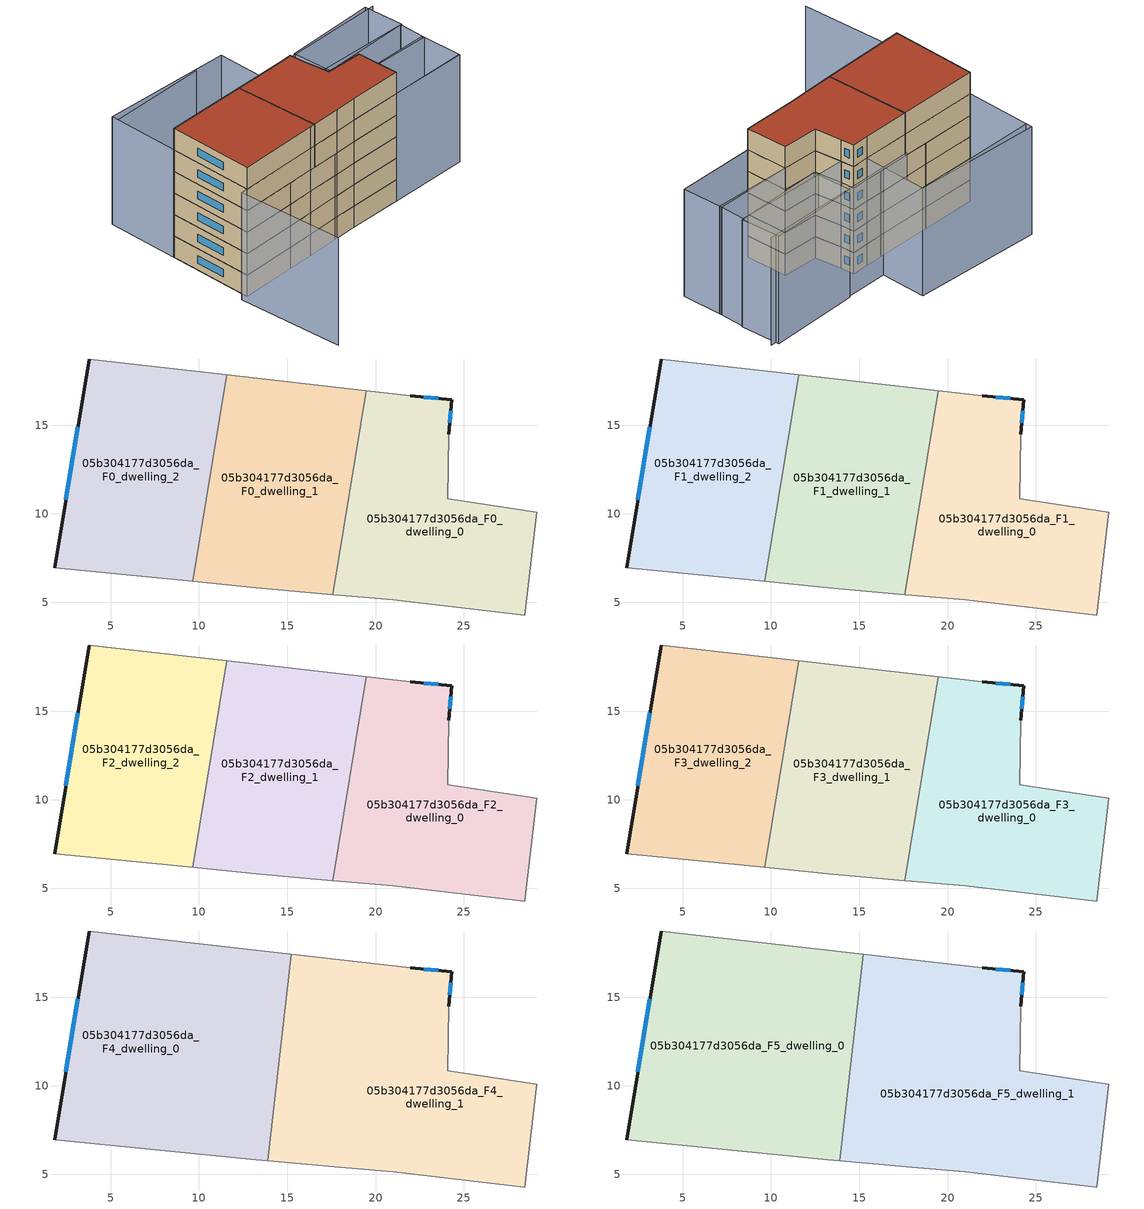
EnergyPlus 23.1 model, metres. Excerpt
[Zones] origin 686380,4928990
05b304177d3056da_F0_dwelling_0
 floor ground (EU_floor_Construction): 28.44,4.27 29.14,10.09 24.08,10.85 24.15,14.51 24.31,16.46 21.96,16.68 19.48,16.96 17.57,5.43 17.97,5.39 20.99,5.14 z0
 wall outside (EU_wall_Construction): 21.96,16.68 24.31,16.46 24.15,14.51 z0:3
 wall adiabatic (EU_wall_Construction): 19.48,16.96 21.96,16.68 / 24.15,14.51 24.08,10.85 29.14,10.09 28.44,4.27 20.99,5.14 17.97,5.39 17.57,5.43 z0:3
 wall to 05b304177d3056da_F0_dwelling_1 (EU_wall_Construction): 17.57,5.43 19.48,16.96 z0:3
 window (EU_Window_Construction): 22.72,16.61 23.54,16.53 / 24.26,15.83 24.2,15.15 z0.98:2.02
05b304177d3056da_F0_dwelling_1
 floor ground (EU_floor_Construction): 17.57,5.43 19.48,16.96 11.59,17.87 9.66,6.17 13.23,5.82 z0
 wall adiabatic (EU_wall_Construction): 17.57,5.43 13.23,5.82 9.66,6.17 / 11.59,17.87 19.48,16.96 z0:3
 wall to 05b304177d3056da_F0_dwelling_2 (EU_wall_Construction): 9.66,6.17 11.59,17.87 z0:3
05b304177d3056da_F0_dwelling_2
 floor ground (EU_floor_Construction): 9.66,6.17 11.59,17.87 3.79,18.76 1.83,6.95 z0
 wall outside (EU_wall_Construction): 1.83,6.95 3.79,18.76 z0:3
 wall adiabatic (EU_wall_Construction): 9.66,6.17 1.83,6.95 / 3.79,18.76 11.59,17.87 z0:3
 window (EU_Window_Construction): 2.47,10.79 3.15,14.92 z0.98:2.02
05b304177d3056da_F1_dwelling_0
 floor to 05b304177d3056da_F0_dwelling_0 (EU_floor_Construction): 28.44,4.27 29.14,10.09 24.08,10.85 24.15,14.51 24.31,16.46 21.96,16.68 19.48,16.96 17.57,5.43 17.97,5.39 20.99,5.14 z3
 wall outside (EU_wall_Construction): 21.96,16.68 24.31,16.46 24.15,14.51 z3:6
 wall adiabatic (EU_wall_Construction): 19.48,16.96 21.96,16.68 / 24.15,14.51 24.08,10.85 29.14,10.09 28.44,4.27 20.99,5.14 17.97,5.39 17.57,5.43 z3:6
 wall to 05b304177d3056da_F1_dwelling_1 (EU_wall_Construction): 17.57,5.43 19.48,16.96 z3:6
 window (EU_Window_Construction): 22.72,16.61 23.54,16.53 / 24.26,15.83 24.2,15.15 z3.98:5.02
05b304177d3056da_F1_dwelling_1
 floor to 05b304177d3056da_F0_dwelling_1 (EU_floor_Construction): 17.57,5.43 19.48,16.96 11.59,17.87 9.66,6.17 13.23,5.82 z3
 wall adiabatic (EU_wall_Construction): 17.57,5.43 13.23,5.82 9.66,6.17 / 11.59,17.87 19.48,16.96 z3:6
 wall to 05b304177d3056da_F1_dwelling_2 (EU_wall_Construction): 9.66,6.17 11.59,17.87 z3:6
05b304177d3056da_F1_dwelling_2
 floor to 05b304177d3056da_F0_dwelling_2 (EU_floor_Construction): 9.66,6.17 11.59,17.87 3.79,18.76 1.83,6.95 z3
 wall outside (EU_wall_Construction): 1.83,6.95 3.79,18.76 z3:6
 wall adiabatic (EU_wall_Construction): 9.66,6.17 1.83,6.95 / 3.79,18.76 11.59,17.87 z3:6
 window (EU_Window_Construction): 2.47,10.79 3.15,14.92 z3.98:5.02
05b304177d3056da_F2_dwelling_0
 floor to 05b304177d3056da_F1_dwelling_0 (EU_floor_Construction): 28.44,4.27 29.14,10.09 24.08,10.85 24.15,14.51 24.31,16.46 21.96,16.68 19.48,16.96 17.57,5.43 17.97,5.39 20.99,5.14 z6
 wall outside (EU_wall_Construction): 21.96,16.68 24.31,16.46 24.15,14.51 z6:9
 wall adiabatic (EU_wall_Construction): 19.48,16.96 21.96,16.68 / 24.15,14.51 24.08,10.85 29.14,10.09 28.44,4.27 20.99,5.14 17.97,5.39 17.57,5.43 z6:9
 wall to 05b304177d3056da_F2_dwelling_1 (EU_wall_Construction): 17.57,5.43 19.48,16.96 z6:9
 window (EU_Window_Construction): 22.72,16.61 23.54,16.53 / 24.26,15.83 24.2,15.15 z6.98:8.02
05b304177d3056da_F2_dwelling_1
 floor to 05b304177d3056da_F1_dwelling_1 (EU_floor_Construction): 17.57,5.43 19.48,16.96 11.59,17.87 9.66,6.17 13.23,5.82 z6
 wall adiabatic (EU_wall_Construction): 17.57,5.43 13.23,5.82 9.66,6.17 / 11.59,17.87 19.48,16.96 z6:9
 wall to 05b304177d3056da_F2_dwelling_2 (EU_wall_Construction): 9.66,6.17 11.59,17.87 z6:9
05b304177d3056da_F2_dwelling_2
 floor to 05b304177d3056da_F1_dwelling_2 (EU_floor_Construction): 9.66,6.17 11.59,17.87 3.79,18.76 1.83,6.95 z6
 wall outside (EU_wall_Construction): 1.83,6.95 3.79,18.76 z6:9
 wall adiabatic (EU_wall_Construction): 9.66,6.17 1.83,6.95 / 3.79,18.76 11.59,17.87 z6:9
 window (EU_Window_Construction): 2.47,10.79 3.15,14.92 z6.98:8.02
05b304177d3056da_F3_dwelling_0
 floor to 05b304177d3056da_F2_dwelling_0 (EU_floor_Construction): 28.44,4.27 29.14,10.09 24.08,10.85 24.15,14.51 24.31,16.46 21.96,16.68 19.48,16.96 17.57,5.43 17.97,5.39 20.99,5.14 z9
 wall outside (EU_wall_Construction): 21.96,16.68 24.31,16.46 24.15,14.51 z9:12
 wall adiabatic (EU_wall_Construction): 19.48,16.96 21.96,16.68 / 24.15,14.51 24.08,10.85 29.14,10.09 28.44,4.27 20.99,5.14 17.97,5.39 17.57,5.43 z9:12
 wall to 05b304177d3056da_F3_dwelling_1 (EU_wall_Construction): 17.57,5.43 19.48,16.96 z9:12
 window (EU_Window_Construction): 22.72,16.61 23.54,16.53 / 24.26,15.83 24.2,15.15 z9.98:11.02
05b304177d3056da_F3_dwelling_1
 floor to 05b304177d3056da_F2_dwelling_1 (EU_floor_Construction): 17.57,5.43 19.48,16.96 11.59,17.87 9.66,6.17 13.23,5.82 z9
 wall adiabatic (EU_wall_Construction): 17.57,5.43 13.23,5.82 9.66,6.17 / 11.59,17.87 19.48,16.96 z9:12
 wall to 05b304177d3056da_F3_dwelling_2 (EU_wall_Construction): 9.66,6.17 11.59,17.87 z9:12
05b304177d3056da_F3_dwelling_2
 floor to 05b304177d3056da_F2_dwelling_2 (EU_floor_Construction): 9.66,6.17 11.59,17.87 3.79,18.76 1.83,6.95 z9
 wall outside (EU_wall_Construction): 1.83,6.95 3.79,18.76 z9:12
 wall adiabatic (EU_wall_Construction): 9.66,6.17 1.83,6.95 / 3.79,18.76 11.59,17.87 z9:12
 window (EU_Window_Construction): 2.47,10.79 3.15,14.92 z9.98:11.02
05b304177d3056da_F4_dwelling_0
 floor to 05b304177d3056da_F3_dwelling_1 (EU_floor_Construction): 13.91,5.76 15.22,17.45 11.59,17.87 9.66,6.18 13.23,5.82 z12
 floor to 05b304177d3056da_F3_dwelling_2 (EU_floor_Construction): 9.66,6.18 11.59,17.87 3.79,18.76 1.83,6.95 z12
 wall outside (EU_wall_Construction): 1.83,6.95 3.79,18.76 z12:15
 wall adiabatic (EU_wall_Construction): 3.79,18.76 15.22,17.45 / 13.91,5.76 13.23,5.82 1.83,6.95 z12:15
 wall to 05b304177d3056da_F4_dwelling_1 (EU_wall_Construction): 15.22,17.45 13.91,5.76 z12:15
 window (EU_Window_Construction): 2.47,10.79 3.15,14.92 z12.98:14.02
05b304177d3056da_F4_dwelling_1
 floor to 05b304177d3056da_F3_dwelling_0 (EU_floor_Construction): 28.44,4.27 29.14,10.09 24.08,10.85 24.15,14.51 24.31,16.46 21.96,16.68 19.48,16.96 17.57,5.43 17.97,5.39 20.99,5.14 z12
 floor to 05b304177d3056da_F3_dwelling_1 (EU_floor_Construction): 17.57,5.43 19.48,16.96 15.22,17.45 13.91,5.76 z12
 wall outside (EU_wall_Construction): 21.96,16.68 24.31,16.46 24.15,14.51 z12:15
 wall adiabatic (EU_wall_Construction): 15.22,17.45 21.96,16.68 / 24.15,14.51 24.08,10.85 29.14,10.09 28.44,4.27 20.99,5.14 17.97,5.39 13.91,5.76 z12:15
 window (EU_Window_Construction): 22.72,16.61 23.54,16.53 / 24.26,15.83 24.2,15.15 z12.98:14.02
05b304177d3056da_F5_dwelling_0
 floor to 05b304177d3056da_F4_dwelling_0 (EU_floor_Construction): 13.91,5.76 15.22,17.45 3.79,18.76 1.83,6.95 13.23,5.82 z15
 wall outside (EU_wall_Construction): 1.83,6.95 3.79,18.76 z15:18
 wall adiabatic (EU_wall_Construction): 3.79,18.76 15.22,17.45 / 13.91,5.76 13.23,5.82 1.83,6.95 z15:18
 wall to 05b304177d3056da_F5_dwelling_1 (EU_wall_Construction): 15.22,17.45 13.91,5.76 z15:18
 window (EU_Window_Construction): 2.47,10.79 3.15,14.92 z15.98:17.02
 roof outside (EU_roof_Construction): 15.22,17.45 13.91,5.76 13.23,5.82 1.83,6.95 3.79,18.76 z18
05b304177d3056da_F5_dwelling_1
 floor to 05b304177d3056da_F4_dwelling_1 (EU_floor_Construction): 28.44,4.27 29.14,10.09 24.08,10.85 24.15,14.51 24.31,16.46 21.96,16.68 15.22,17.45 13.91,5.76 17.97,5.39 20.99,5.14 z15
 wall outside (EU_wall_Construction): 21.96,16.68 24.31,16.46 24.15,14.51 z15:18
 wall adiabatic (EU_wall_Construction): 15.22,17.45 21.96,16.68 / 24.15,14.51 24.08,10.85 29.14,10.09 28.44,4.27 20.99,5.14 17.97,5.39 13.91,5.76 z15:18
 window (EU_Window_Construction): 22.72,16.61 23.54,16.53 / 24.26,15.83 24.2,15.15 z15.98:17.02
 roof outside (EU_roof_Construction): 24.31,16.46 24.15,14.51 24.08,10.85 29.14,10.09 28.44,4.27 20.99,5.14 17.97,5.39 13.91,5.76 15.22,17.45 21.96,16.68 z18
shading: -0.49,-7.67 0.91,7.05 / 0.91,7.05 20.99,5.14 / 20.99,5.14 39.37,3 / 42.13,17.18 18.33,19.83 / 19.04,26.23 5.33,27.76 / 28.44,4.27 29.14,10.09 / 29.14,10.09 40.19,8.76 / 40.19,8.76 39.49,2.94 / 39.49,2.94 28.44,4.27 / 24.17,14.64 40.7,12.21 / 40.7,12.21 40.15,8.44 / 40.15,8.44 23.61,10.87 / 23.61,10.87 24.17,14.64 / 28.54,18.9 41.42,17.73 / 41.42,17.73 40.92,12.2 / 40.92,12.2 28.04,13.37 / 28.04,13.37 28.54,18.9 / 3.79,18.76 5.43,28.67 / 5.43,28.67 23.45,25.69 / 23.45,25.69 21.81,15.78 / 21.81,15.78 3.79,18.76 z0:15
[Building]
EU S2 Campaign: North Axis=0; Terrain=City; Solar Distribution=FullExterior
[Site:Location]
Bologna: Latitude=44.5; Longitude=11.25; Time Zone=1; Elevation=37
[SizingPeriod:WeatherFileDays]
AnnualSizingPeriod: Begin Month=1; Begin Day of Month=1; End Month=12; End Day of Month=31; Day of Week for Start Day=Monday; Use Weather File Daylight Saving Period=No; Use Weather File Rain and Snow Indicators=No
[MATERIAL]
EU_InternalMass_Material: Roughness=MediumRough; Thickness=0.1; Conductivity=1; Density=1800; Specific Heat=900; Thermal Absorptance=0.9; Solar Absorptance=0.7; Visible Absorptance=0.7
[MATERIAL:NOMASS] Roughness=MediumRough; Thermal Absorptance=0.9; Solar Absorptance=0.7; Visible Absorptance=0.7
Name | Thermal Resistance
EU_wall_NoMass | 0.905828
EU_roof_NoMass | 0.37593
EU_floor_NoMass | 0.67114
[WINDOWMATERIAL:SIMPLEGLAZINGSYSTEM]
EU_Window_SimpleGlazing: UFactor=4.52486; Solar Heat Gain Coefficient=0.85; Visible Transmittance=0.85
[CONSTRUCTION]
EU_wall_Construction: EU_wall_NoMass
EU_roof_Construction: EU_roof_NoMass
EU_floor_Construction: EU_floor_NoMass
EU_InternalMass_Construction: EU_InternalMass_Material
EU_Window_Construction: EU_Window_SimpleGlazing
[ZONE] Type=1; Multiplier=1; Ceiling Height=autocalculate; Floor Area=autocalculate; Part of Total Floor Area=Yes
Name | Volume
05b304177d3056da_F0_dwelling_0; 05b304177d3056da_F0_dwelling_1; 05b304177d3056da_F1_dwelling_1; 05b304177d3056da_F2_dwelling_1; 05b304177d3056da_F3_dwelling_1 | 280.375
05b304177d3056da_F1_dwelling_0; 05b304177d3056da_F2_dwelling_0; 05b304177d3056da_F3_dwelling_0 | 280.374
05b304177d3056da_F4_dwelling_0 | 420.572
05b304177d3056da_F5_dwelling_0 | 420.575
05b304177d3056da_F4_dwelling_1 | 420.552
05b304177d3056da_F5_dwelling_1 | 420.564
05b304177d3056da_F0_dwelling_2; 05b304177d3056da_F1_dwelling_2; 05b304177d3056da_F2_dwelling_2; 05b304177d3056da_F3_dwelling_2 | 280.382
[INTERNALMASS] Construction=EU_InternalMass_Construction
Name | Zone or ZoneList | Surface Area
05b304177d3056da_F0_dwelling_0_EU_InternalMass | 05b304177d3056da_F0_dwelling_0 | 93.4581
05b304177d3056da_F0_dwelling_1_EU_InternalMass | 05b304177d3056da_F0_dwelling_1 | 93.4579
05b304177d3056da_F0_dwelling_2_EU_InternalMass | 05b304177d3056da_F0_dwelling_2 | 93.4606
05b304177d3056da_F1_dwelling_0_EU_InternalMass | 05b304177d3056da_F1_dwelling_0 | 93.4581
05b304177d3056da_F1_dwelling_1_EU_InternalMass | 05b304177d3056da_F1_dwelling_1 | 93.4579
05b304177d3056da_F1_dwelling_2_EU_InternalMass | 05b304177d3056da_F1_dwelling_2 | 93.4606
05b304177d3056da_F2_dwelling_0_EU_InternalMass | 05b304177d3056da_F2_dwelling_0 | 93.4581
05b304177d3056da_F2_dwelling_1_EU_InternalMass | 05b304177d3056da_F2_dwelling_1 | 93.4579
05b304177d3056da_F2_dwelling_2_EU_InternalMass | 05b304177d3056da_F2_dwelling_2 | 93.4606
05b304177d3056da_F3_dwelling_0_EU_InternalMass | 05b304177d3056da_F3_dwelling_0 | 93.4581
05b304177d3056da_F3_dwelling_1_EU_InternalMass | 05b304177d3056da_F3_dwelling_1 | 93.4579
05b304177d3056da_F3_dwelling_2_EU_InternalMass | 05b304177d3056da_F3_dwelling_2 | 93.4606
05b304177d3056da_F4_dwelling_0_EU_InternalMass | 05b304177d3056da_F4_dwelling_0 | 140.191
05b304177d3056da_F4_dwelling_1_EU_InternalMass | 05b304177d3056da_F4_dwelling_1 | 140.188
05b304177d3056da_F5_dwelling_0_EU_InternalMass | 05b304177d3056da_F5_dwelling_0 | 140.191
05b304177d3056da_F5_dwelling_1_EU_InternalMass | 05b304177d3056da_F5_dwelling_1 | 140.188
[OTHEREQUIPMENT] Fuel Type=Electricity; Design Level Calculation Method=Watts/Area; Power per Zone Floor Area=1; Fraction Latent=0; Fraction Radiant=0; Fraction Lost=0; Carbon Dioxide Generation Rate=0; EndUse Subcategory=EU_Step8_InternalGains
Name | Zone or ZoneList or Space or SpaceList | Schedule
EU_Step8_InternalGain_05b304177d3056da_F0_dwelling_0_f000 | 05b304177d3056da_F0_dwelling_0 | EU_Step8_GainSchedule_05b304177d3056da_F0_dwelling_0_f000
EU_Step8_InternalGain_05b304177d3056da_F0_dwelling_1_f000 | 05b304177d3056da_F0_dwelling_1 | EU_Step8_GainSchedule_05b304177d3056da_F0_dwelling_1_f000
EU_Step8_InternalGain_05b304177d3056da_F0_dwelling_2_f000 | 05b304177d3056da_F0_dwelling_2 | EU_Step8_GainSchedule_05b304177d3056da_F0_dwelling_2_f000
EU_Step8_InternalGain_05b304177d3056da_F1_dwelling_0_f000 | 05b304177d3056da_F1_dwelling_0 | EU_Step8_GainSchedule_05b304177d3056da_F1_dwelling_0_f000
EU_Step8_InternalGain_05b304177d3056da_F1_dwelling_1_f000 | 05b304177d3056da_F1_dwelling_1 | EU_Step8_GainSchedule_05b304177d3056da_F1_dwelling_1_f000
EU_Step8_InternalGain_05b304177d3056da_F1_dwelling_2_f000 | 05b304177d3056da_F1_dwelling_2 | EU_Step8_GainSchedule_05b304177d3056da_F1_dwelling_2_f000
EU_Step8_InternalGain_05b304177d3056da_F2_dwelling_0_f000 | 05b304177d3056da_F2_dwelling_0 | EU_Step8_GainSchedule_05b304177d3056da_F2_dwelling_0_f000
EU_Step8_InternalGain_05b304177d3056da_F2_dwelling_1_f000 | 05b304177d3056da_F2_dwelling_1 | EU_Step8_GainSchedule_05b304177d3056da_F2_dwelling_1_f000
EU_Step8_InternalGain_05b304177d3056da_F2_dwelling_2_f000 | 05b304177d3056da_F2_dwelling_2 | EU_Step8_GainSchedule_05b304177d3056da_F2_dwelling_2_f000
EU_Step8_InternalGain_05b304177d3056da_F3_dwelling_0_f000 | 05b304177d3056da_F3_dwelling_0 | EU_Step8_GainSchedule_05b304177d3056da_F3_dwelling_0_f000
EU_Step8_InternalGain_05b304177d3056da_F3_dwelling_1_f000 | 05b304177d3056da_F3_dwelling_1 | EU_Step8_GainSchedule_05b304177d3056da_F3_dwelling_1_f000
EU_Step8_InternalGain_05b304177d3056da_F3_dwelling_2_f000 | 05b304177d3056da_F3_dwelling_2 | EU_Step8_GainSchedule_05b304177d3056da_F3_dwelling_2_f000
EU_Step8_InternalGain_05b304177d3056da_F4_dwelling_0_f000 | 05b304177d3056da_F4_dwelling_0 | EU_Step8_GainSchedule_05b304177d3056da_F4_dwelling_0_f000
EU_Step8_InternalGain_05b304177d3056da_F4_dwelling_1_f000 | 05b304177d3056da_F4_dwelling_1 | EU_Step8_GainSchedule_05b304177d3056da_F4_dwelling_1_f000
EU_Step8_InternalGain_05b304177d3056da_F5_dwelling_0_f000 | 05b304177d3056da_F5_dwelling_0 | EU_Step8_GainSchedule_05b304177d3056da_F5_dwelling_0_f000
EU_Step8_InternalGain_05b304177d3056da_F5_dwelling_1_f000 | 05b304177d3056da_F5_dwelling_1 | EU_Step8_GainSchedule_05b304177d3056da_F5_dwelling_1_f000
[ZONEVENTILATION:DESIGNFLOWRATE] Schedule=EU_AlwaysOn; Design Flow Rate Calculation Method=AirChanges/Hour; Air Changes per Hour=0.73129; Ventilation Type=Natural; Fan Pressure Rise=0; Fan Total Efficiency=1; Constant Term Coefficient=1; Temperature Term Coefficient=0; Velocity Term Coefficient=0; Velocity Squared Term Coefficient=0; Minimum Indoor Temperature=-100; Maximum Indoor Temperature=100; Delta Temperature=-100; Minimum Outdoor Temperature=-100; Maximum Outdoor Temperature=100; Maximum Wind Speed=40
Name | Zone or ZoneList or Space or SpaceList
EU_ConstantAir_05b304177d3056da_F0_dwelling_0 | 05b304177d3056da_F0_dwelling_0
EU_ConstantAir_05b304177d3056da_F0_dwelling_1 | 05b304177d3056da_F0_dwelling_1
EU_ConstantAir_05b304177d3056da_F0_dwelling_2 | 05b304177d3056da_F0_dwelling_2
EU_ConstantAir_05b304177d3056da_F1_dwelling_0 | 05b304177d3056da_F1_dwelling_0
EU_ConstantAir_05b304177d3056da_F1_dwelling_1 | 05b304177d3056da_F1_dwelling_1
EU_ConstantAir_05b304177d3056da_F1_dwelling_2 | 05b304177d3056da_F1_dwelling_2
EU_ConstantAir_05b304177d3056da_F2_dwelling_0 | 05b304177d3056da_F2_dwelling_0
EU_ConstantAir_05b304177d3056da_F2_dwelling_1 | 05b304177d3056da_F2_dwelling_1
EU_ConstantAir_05b304177d3056da_F2_dwelling_2 | 05b304177d3056da_F2_dwelling_2
EU_ConstantAir_05b304177d3056da_F3_dwelling_0 | 05b304177d3056da_F3_dwelling_0
EU_ConstantAir_05b304177d3056da_F3_dwelling_1 | 05b304177d3056da_F3_dwelling_1
EU_ConstantAir_05b304177d3056da_F3_dwelling_2 | 05b304177d3056da_F3_dwelling_2
EU_ConstantAir_05b304177d3056da_F4_dwelling_0 | 05b304177d3056da_F4_dwelling_0
EU_ConstantAir_05b304177d3056da_F4_dwelling_1 | 05b304177d3056da_F4_dwelling_1
EU_ConstantAir_05b304177d3056da_F5_dwelling_0 | 05b304177d3056da_F5_dwelling_0
EU_ConstantAir_05b304177d3056da_F5_dwelling_1 | 05b304177d3056da_F5_dwelling_1
[HVACTEMPLATE:THERMOSTAT] Constant Heating Setpoint=20; Constant Cooling Setpoint=50
EU_HeatOnly_05b304177d3056da_F0_dwelling_0; EU_HeatOnly_05b304177d3056da_F0_dwelling_1; EU_HeatOnly_05b304177d3056da_F0_dwelling_2; EU_HeatOnly_05b304177d3056da_F1_dwelling_0; EU_HeatOnly_05b304177d3056da_F1_dwelling_1; EU_HeatOnly_05b304177d3056da_F1_dwelling_2; EU_HeatOnly_05b304177d3056da_F2_dwelling_0; EU_HeatOnly_05b304177d3056da_F2_dwelling_1; EU_HeatOnly_05b304177d3056da_F2_dwelling_2; EU_HeatOnly_05b304177d3056da_F3_dwelling_0; EU_HeatOnly_05b304177d3056da_F3_dwelling_1; EU_HeatOnly_05b304177d3056da_F3_dwelling_2; EU_HeatOnly_05b304177d3056da_F4_dwelling_0; EU_HeatOnly_05b304177d3056da_F4_dwelling_1; EU_HeatOnly_05b304177d3056da_F5_dwelling_0; EU_HeatOnly_05b304177d3056da_F5_dwelling_1
[HVACTEMPLATE:ZONE:IDEALLOADSAIRSYSTEM] System Availability Schedule=EU_AlwaysOn; Maximum Heating Supply Air Temperature=50; Minimum Cooling Supply Air Temperature=13; Maximum Heating Supply Air Humidity Ratio=0.0156; Minimum Cooling Supply Air Humidity Ratio=0.0077; Heating Limit=NoLimit; Cooling Limit=NoLimit; Heating Availability Schedule=EU_AlwaysOn; Cooling Availability Schedule=EU_CoolingOff; Dehumidification Control Type=ConstantSensibleHeatRatio; Cooling Sensible Heat Ratio=0.7; Dehumidification Setpoint=60; Humidification Control Type=None; Humidification Setpoint=30; Outdoor Air Method=None; Outdoor Air Flow Rate per Person=0.00944; Outdoor Air Flow Rate per Zone Floor Area=0; Outdoor Air Flow Rate per Zone=0; Demand Controlled Ventilation Type=None; Outdoor Air Economizer Type=NoEconomizer; Heat Recovery Type=None; Sensible Heat Recovery Effectiveness=0.7; Latent Heat Recovery Effectiveness=0.65
Name | Template Thermostat
05b304177d3056da_F0_dwelling_0 | EU_HeatOnly_05b304177d3056da_F0_dwelling_0
05b304177d3056da_F0_dwelling_1 | EU_HeatOnly_05b304177d3056da_F0_dwelling_1
05b304177d3056da_F0_dwelling_2 | EU_HeatOnly_05b304177d3056da_F0_dwelling_2
05b304177d3056da_F1_dwelling_0 | EU_HeatOnly_05b304177d3056da_F1_dwelling_0
05b304177d3056da_F1_dwelling_1 | EU_HeatOnly_05b304177d3056da_F1_dwelling_1
05b304177d3056da_F1_dwelling_2 | EU_HeatOnly_05b304177d3056da_F1_dwelling_2
05b304177d3056da_F2_dwelling_0 | EU_HeatOnly_05b304177d3056da_F2_dwelling_0
05b304177d3056da_F2_dwelling_1 | EU_HeatOnly_05b304177d3056da_F2_dwelling_1
05b304177d3056da_F2_dwelling_2 | EU_HeatOnly_05b304177d3056da_F2_dwelling_2
05b304177d3056da_F3_dwelling_0 | EU_HeatOnly_05b304177d3056da_F3_dwelling_0
05b304177d3056da_F3_dwelling_1 | EU_HeatOnly_05b304177d3056da_F3_dwelling_1
05b304177d3056da_F3_dwelling_2 | EU_HeatOnly_05b304177d3056da_F3_dwelling_2
05b304177d3056da_F4_dwelling_0 | EU_HeatOnly_05b304177d3056da_F4_dwelling_0
05b304177d3056da_F4_dwelling_1 | EU_HeatOnly_05b304177d3056da_F4_dwelling_1
05b304177d3056da_F5_dwelling_0 | EU_HeatOnly_05b304177d3056da_F5_dwelling_0
05b304177d3056da_F5_dwelling_1 | EU_HeatOnly_05b304177d3056da_F5_dwelling_1
[SIZING:ZONE] Zone Cooling Design Supply Air Temperature Input Method=SupplyAirTemperature; Zone Cooling Design Supply Air Temperature=13; Zone Heating Design Supply Air Temperature Input Method=SupplyAirTemperature; Zone Heating Design Supply Air Temperature=50; Zone Cooling Design Supply Air Humidity Ratio=0.008; Zone Heating Design Supply Air Humidity Ratio=0.008; Cooling Design Air Flow Method=DesignDay; Cooling Design Air Flow Rate=0; Cooling Minimum Air Flow per Zone Floor Area=0.000762; Cooling Minimum Air Flow=0; Cooling Minimum Air Flow Fraction=0.2; Heating Design Air Flow Method=DesignDay; Heating Design Air Flow Rate=0; Heating Maximum Air Flow per Zone Floor Area=0.002032; Heating Maximum Air Flow=0.141576; Heating Maximum Air Flow Fraction=0.3; Account for Dedicated Outdoor Air System=No; Dedicated Outdoor Air System Control Strategy=NeutralSupplyAir; Dedicated Outdoor Air Low Setpoint Temperature for Design=autosize; Dedicated Outdoor Air High Setpoint Temperature for Design=autosize; Zone Load Sizing Method=Sensible Load Only No Latent Load; Zone Latent Cooling Design Supply Air Humidity Ratio Input Method=HumidityRatioDifference; Zone Cooling Design Supply Air Humidity Ratio Difference=0.005; Zone Latent Heating Design Supply Air Humidity Ratio Input Method=HumidityRatioDifference; Zone Humidification Design Supply Air Humidity Ratio Difference=0.005
05b304177d3056da_F0_dwelling_0; 05b304177d3056da_F0_dwelling_1; 05b304177d3056da_F0_dwelling_2; 05b304177d3056da_F1_dwelling_0; 05b304177d3056da_F1_dwelling_1; 05b304177d3056da_F1_dwelling_2; 05b304177d3056da_F2_dwelling_0; 05b304177d3056da_F2_dwelling_1; 05b304177d3056da_F2_dwelling_2; 05b304177d3056da_F3_dwelling_0; 05b304177d3056da_F3_dwelling_1; 05b304177d3056da_F3_dwelling_2; 05b304177d3056da_F4_dwelling_0; 05b304177d3056da_F4_dwelling_1; 05b304177d3056da_F5_dwelling_0; 05b304177d3056da_F5_dwelling_1
[SCHEDULE:CONSTANT]
Name | Hourly Value
EU_AlwaysOn | 1
EU_CoolingOff | 0
[SCHEDULE:FILE] Column Number=1; Rows to Skip at Top=0; Number of Hours of Data=8760; Column Separator=Comma; Interpolate to Timestep=No; Minutes per Item=60; Adjust Schedule for Daylight Savings=Yes
Name | File
EU_Step8_GainSchedule_05b304177d3056da_F0_dwelling_0_f000 | ../../schedules/05b304177d3056da/05b304177d3056da_F0_dwelling_0_f000_gain.csv
EU_Step8_GainSchedule_05b304177d3056da_F0_dwelling_1_f000 | ../../schedules/05b304177d3056da/05b304177d3056da_F0_dwelling_1_f000_gain.csv
EU_Step8_GainSchedule_05b304177d3056da_F0_dwelling_2_f000 | ../../schedules/05b304177d3056da/05b304177d3056da_F0_dwelling_2_f000_gain.csv
EU_Step8_GainSchedule_05b304177d3056da_F1_dwelling_0_f000 | ../../schedules/05b304177d3056da/05b304177d3056da_F1_dwelling_0_f000_gain.csv
EU_Step8_GainSchedule_05b304177d3056da_F1_dwelling_1_f000 | ../../schedules/05b304177d3056da/05b304177d3056da_F1_dwelling_1_f000_gain.csv
EU_Step8_GainSchedule_05b304177d3056da_F1_dwelling_2_f000 | ../../schedules/05b304177d3056da/05b304177d3056da_F1_dwelling_2_f000_gain.csv
EU_Step8_GainSchedule_05b304177d3056da_F2_dwelling_0_f000 | ../../schedules/05b304177d3056da/05b304177d3056da_F2_dwelling_0_f000_gain.csv
EU_Step8_GainSchedule_05b304177d3056da_F2_dwelling_1_f000 | ../../schedules/05b304177d3056da/05b304177d3056da_F2_dwelling_1_f000_gain.csv
EU_Step8_GainSchedule_05b304177d3056da_F2_dwelling_2_f000 | ../../schedules/05b304177d3056da/05b304177d3056da_F2_dwelling_2_f000_gain.csv
EU_Step8_GainSchedule_05b304177d3056da_F3_dwelling_0_f000 | ../../schedules/05b304177d3056da/05b304177d3056da_F3_dwelling_0_f000_gain.csv
EU_Step8_GainSchedule_05b304177d3056da_F3_dwelling_1_f000 | ../../schedules/05b304177d3056da/05b304177d3056da_F3_dwelling_1_f000_gain.csv
EU_Step8_GainSchedule_05b304177d3056da_F3_dwelling_2_f000 | ../../schedules/05b304177d3056da/05b304177d3056da_F3_dwelling_2_f000_gain.csv
EU_Step8_GainSchedule_05b304177d3056da_F4_dwelling_0_f000 | ../../schedules/05b304177d3056da/05b304177d3056da_F4_dwelling_0_f000_gain.csv
EU_Step8_GainSchedule_05b304177d3056da_F4_dwelling_1_f000 | ../../schedules/05b304177d3056da/05b304177d3056da_F4_dwelling_1_f000_gain.csv
EU_Step8_GainSchedule_05b304177d3056da_F5_dwelling_0_f000 | ../../schedules/05b304177d3056da/05b304177d3056da_F5_dwelling_0_f000_gain.csv
EU_Step8_GainSchedule_05b304177d3056da_F5_dwelling_1_f000 | ../../schedules/05b304177d3056da/05b304177d3056da_F5_dwelling_1_f000_gain.csv
